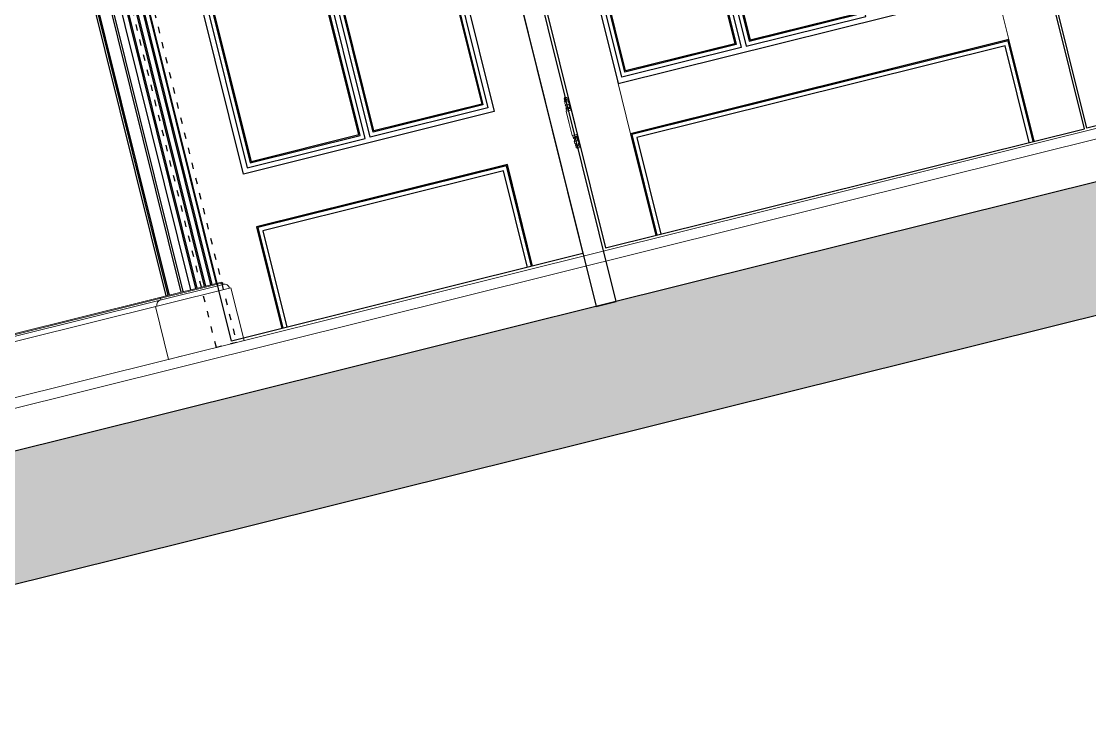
# Model space of a CAD drawing. Header units: inches. Extents: x 122939 to 389145, y 29603 to 574065.
# Drawn here: x 324707 to 326769, y 501381 to 502711 of the extents above; entities that cross this region are included whole.
import ezdxf

# ---------------------------------------------------------------- set-up
doc = ezdxf.new("R2010")
doc.units = ezdxf.units.IN
doc.header["$MEASUREMENT"] = 0
doc.linetypes.add('ACAD_ISO03W100', pattern=[30, 12, -18])
doc.layers.add('A-FLOR-TIL1', color=6, linetype='Continuous', lineweight=18)
doc.layers.add('CQ Marble', color=6, linetype='Continuous', lineweight=0)
for name, color, linetype in [('A-WALL', 7, 'Continuous'), ('Calliper_wall hatch_CHB', 8, 'Continuous'), ('gypsum', 31, 'Continuous')]:
    doc.layers.add(name, color=color, linetype=linetype)

# ---------------------------------------------------------------- blocks, each defined once
blk = doc.blocks.new('hinge paumelle')
at = {"color": 0, "lineweight": 0}
for p, q in [((3515.3, 5242.2), (3523.8, 5242.2)), ((3516.2, 5246.9), (3522.9, 5246.9)), ((3516.2, 5245.5), (3522.9, 5245.5)), ((3515.3, 5194), (3523.8, 5194)), ((3516.2, 5190.6), (3522.9, 5190.6)), ((3516.2, 5189.3), (3522.9, 5189.3))]:
    blk.add_line(p, q, dxfattribs=at)
for points in [[(3519.5, 5262.8), (3515.8, 5262.8, -0.404064), (3516.1, 5258.5, 0.508017), (3517.4, 5254), (3519.5, 5254)], [(3519.5, 5262.8), (3523.3, 5262.8, 0.404064), (3523, 5258.5, -0.508017), (3521.7, 5254), (3519.5, 5254)], [(3519.5, 5254), (3515.3, 5254, -0.197419), (3516.7, 5250.7, -0.309597), (3515.3, 5248.4), (3519.5, 5248.4)], [(3519.5, 5254), (3523.8, 5254, 0.197419), (3522.4, 5250.7, 0.309597), (3523.8, 5248.4), (3519.5, 5248.4)], [(3519.5, 5182.1), (3515.3, 5182.1, 0.197419), (3516.7, 5185.4, 0.309597), (3515.3, 5187.8), (3519.5, 5187.8)], [(3519.5, 5173.3), (3515.8, 5173.3, 0.404064), (3516.1, 5177.6, -0.508017), (3517.4, 5182.1), (3519.5, 5182.1)], [(3519.5, 5182.1), (3523.8, 5182.1, -0.197419), (3522.4, 5185.4, -0.309597), (3523.8, 5187.8), (3519.5, 5187.8)], [(3519.5, 5173.3), (3523.3, 5173.3, -0.404064), (3523, 5177.6, 0.508017), (3521.7, 5182.1), (3519.5, 5182.1)]]:
    blk.add_lwpolyline(points, format="xyb", dxfattribs=at)
for points in [[(3519.5, 5248.4), (3515.3, 5248.4), (3515.3, 5246.9), (3516.2, 5246.9), (3516.2, 5245.5), (3515.3, 5245.5), (3515.3, 5242.2), (3514.5, 5242.2), (3514.5, 5218.1)], [(3519.5, 5248.4), (3523.8, 5248.4), (3523.8, 5246.9), (3522.9, 5246.9), (3522.9, 5245.5), (3523.8, 5245.5), (3523.8, 5242.2), (3524.5, 5242.2), (3524.5, 5218.1)], [(3519.5, 5187.8), (3515.3, 5187.8), (3515.3, 5189.3), (3516.2, 5189.3), (3516.2, 5190.6), (3515.3, 5190.6), (3515.3, 5194), (3514.5, 5194), (3514.5, 5218.1)], [(3519.5, 5187.8), (3523.8, 5187.8), (3523.8, 5189.3), (3522.9, 5189.3), (3522.9, 5190.6), (3523.8, 5190.6), (3523.8, 5194), (3524.5, 5194), (3524.5, 5218.1)]]:
    blk.add_lwpolyline(points, dxfattribs=at)
for centre, start, end in [((3519.5, 5265.7), 287.5595, 252.4405), ((3519.5, 5170.4), 107.5595, 72.4405)]:
    blk.add_arc(centre, 3.04, start, end, dxfattribs=at)

msp = doc.modelspace()

# ---------------------------------------------------------------- hatches: boundary and pattern name
at = {"layer": 'Calliper_wall hatch_CHB', "ltscale": 300}
h = msp.add_hatch(dxfattribs=at)
h.set_pattern_fill('AR-CONC', color=256, scale=10, style=0)
h.set_pattern_definition([(63.971423, (239428.6, 454374.035), (71.11917, 11.22781), [7.5, -82.5]), (8.97142, (239428.6, 454374.035), (-31.625426, 69.643965), [6, -66]), (114.42287, (239434.525, 454374.97), (39.493744, 80.871776), [6.37402, -70.11421]), (60.15562, (239423.77, 454393.44), (107.5631, 9.70499), [11.25, -123.75]), (110.60706, (239432.73, 454394.25), (67.1822, 117.09634), [9.56103, -105.17138]), (5.15559, (239423.77, 454393.44), (67.1822, 117.09634), [9, -99]), (34.971423, (239434.68, 454391.005), (67.645578, -24.659192), [7.5, -82.5]), (339.97142, (239434.68, 454391.005), (6.103844, 76.244295), [6, -66]), (85.42287, (239440.32, 454388.95), (73.74942, 51.5851), [6.37402, -70.11421]), (51.471423, (239428.598, 454374.035), (-6.857308, 32.598146), [0, -65.2, 0, -67, 0, -66.25]), (21.471423, (239428.598, 454374.035), (16.006101, 44.62585), [0, -38.2, 0, -63.7, 0, -25.25]), (341.471423, (239406.958, 454368.65), (52.347558, 10.6997366), [0, -25, 0, -78, 0, -103.5]), (331.471423, (239397.254, 454366.236), (54.17642, 23.794676), [0, -32.5, 0, -51.8, 0, -73.5])])
h.paths.add_polyline_path([(330817.672, 503405.205), (330474.223, 503319.755), (322777.728, 501404.88), (322838.087, 501162.276), (330878.032, 503162.601)])

# ---------------------------------------------------------------- linework, layer by layer
msp.add_line((324487.758, 504599.248, 0.001), (325083.385, 502205.231, -0.006))
at = {"color": 8, "lineweight": 0}
for p, q in [((326587.95, 502777.417, 0.001), (326613.301, 502675.524, 0.001)), ((325857.712, 502595.735, 0.001), (325883.063, 502493.842, 0.001))]:
    msp.add_line(p, q, dxfattribs=at)
at = {"color": 0, "lineweight": -2, "elevation": 0.001}
for points in [[(326143.679, 504995.781), (327068.001, 505225.751), (327687.772, 502734.692), (326763.451, 502504.722)], [(326139.342, 504994.702), (325215.02, 504764.732), (325834.791, 502273.674), (326759.113, 502503.643)], [(326066.444, 504873.516), (325336.206, 504691.834), (325858.909, 502590.922), (326589.147, 502772.604)], [(324492.113, 504590.027), (325170.144, 504758.72), (325791.123, 502262.809), (325113.092, 502094.116)], [(324613.299, 504517.129), (325097.246, 504637.534), (325619.95, 502536.622), (325136.002, 502416.216)], [(326252.55, 503058.968), (326022.076, 503001.627), (326106.377, 502662.796), (326336.851, 502720.138)], [(326246.718, 503049.274), (326031.771, 502995.795), (326112.209, 502672.491), (326327.156, 502725.97)], [(326245.261, 503046.85), (326034.195, 502994.337), (326113.667, 502674.915), (326324.732, 502727.428)], [(325781.898, 502941.871), (326012.372, 502999.213), (326096.673, 502660.382), (325866.199, 502603.041)], [(325791.593, 502936.039), (326006.54, 502989.518), (326086.978, 502666.214), (325872.031, 502612.735)], [(325794.017, 502934.581), (326005.082, 502987.094), (326084.554, 502667.672), (325873.489, 502615.159)], [(325296.113, 502826.161), (325523.531, 502882.742), (325607.831, 502543.912), (325380.414, 502487.33)], [(325296.113, 502826.161), (325523.531, 502882.742), (325607.831, 502543.912), (325380.414, 502487.33)], [(325305.808, 502820.329), (325517.699, 502873.047), (325598.137, 502549.743), (325386.246, 502497.025)], [(325305.808, 502820.329), (325517.699, 502873.047), (325598.137, 502549.743), (325386.246, 502497.025)], [(325308.232, 502818.871), (325516.241, 502870.624), (325595.713, 502551.201), (325387.704, 502499.449)], [(325308.232, 502818.871), (325516.241, 502870.624), (325595.713, 502551.201), (325387.704, 502499.449)], [(325286.409, 502823.747), (325058.991, 502767.165), (325143.292, 502428.335), (325370.71, 502484.916)], [(325286.409, 502823.747), (325058.991, 502767.165), (325143.292, 502428.335), (325370.71, 502484.916)], [(325280.577, 502814.052), (325068.686, 502761.334), (325149.124, 502438.03), (325361.015, 502490.748)], [(325280.577, 502814.052), (325068.686, 502761.334), (325149.124, 502438.03), (325361.015, 502490.748)], [(325279.119, 502811.628), (325071.11, 502759.876), (325150.582, 502440.453), (325358.591, 502492.206)], [(325279.119, 502811.628), (325071.11, 502759.876), (325150.582, 502440.453), (325358.591, 502492.206)]]:
    msp.add_lwpolyline(points, close=True, dxfattribs=at)
at = {"color": 0, "elevation": 0.001}
msp.add_lwpolyline([(325816.474, 502160.915), (325855.29, 502170.573), (325199.266, 504807.345), (325160.449, 504797.687)], close=True, dxfattribs=at)
at = {"color": 0, "linetype": 'ACAD_ISO03W100', "elevation": -0.008}
msp.add_lwpolyline([(325122.485, 502091.301), (325083.669, 502081.643), (324451.788, 504621.373), (325160.449, 504797.687), (325170.107, 504758.871), (324500.262, 504592.214)], close=True, dxfattribs=at)
at = {"color": 0, "lineweight": -2, "elevation": 0.001}
for points in [[(326662.071, 502479.499), (326613.301, 502675.524), (325883.063, 502493.842), (325931.833, 502297.817)], [(326660.13, 502479.017), (326611.843, 502673.1), (325885.486, 502492.384), (325933.774, 502298.3)], [(326652.367, 502477.085), (326606.011, 502663.405), (325895.181, 502486.552), (325941.537, 502300.232)], [(325694.081, 502238.665), (325645.311, 502434.689), (325161.363, 502314.284), (325210.133, 502118.26)], [(325692.14, 502238.182), (325643.853, 502432.266), (325163.787, 502312.826), (325212.074, 502118.743)], [(325684.377, 502236.251), (325638.021, 502422.571), (325173.481, 502306.994), (325219.837, 502120.674)]]:
    msp.add_lwpolyline(points, dxfattribs=at)
at = {"layer": 'A-FLOR-TIL1'}
for p, q in [((322753.584, 501501.922, 0), (330304.517, 503380.581, 0)), ((322758.413, 501482.514, 0), (330309.346, 503361.173, 0))]:
    msp.add_line(p, q, dxfattribs=at)
at = {"layer": 'A-FLOR-TIL1', "elevation": -0.006}
for points in [[(325093.513, 502207.751), (323210.692, 501739.308)], [(325095.936, 502206.293), (323218.19, 501739.112)], [(325096.681, 502203.386), (323218.914, 501736.201)], [(325111.69, 502196.816), (323233.944, 501729.636)]]:
    msp.add_lwpolyline(points, dxfattribs=at)
at = {"layer": 'A-WALL'}
for p, q in [((330817.672, 503405.205, 0), (322777.728, 501404.88, 0)), ((330878.032, 503162.601, 0), (322838.087, 501162.276, 0))]:
    msp.add_line(p, q, dxfattribs=at)
at = {"layer": 'CQ Marble', "elevation": 0}
for points in [[(325112.781, 502088.886), (325137.041, 502094.922), (325111.69, 502196.816), (325108.779, 502196.092, 0.41481606), (325096.661, 502203.381), (325095.936, 502206.293), (325093.513, 502207.751), (325083.808, 502205.336)], [(325015.739, 502064.742), (324991.479, 502058.707), (324966.128, 502160.6), (324969.039, 502161.325, -0.41481606), (324976.329, 502173.443), (324975.605, 502176.354), (324977.063, 502178.778), (324986.767, 502181.192)]]:
    msp.add_lwpolyline(points, format="xyb", dxfattribs=at)
at = {"layer": 'gypsum', "elevation": 0}
for points in [[(324986.767, 502181.192), (324366.958, 504672.402), (327860.457, 505541.579), (328480.266, 503050.369)], [(324990.976, 502182.24), (324372.214, 504669.24), (327857.295, 505536.323), (328476.057, 503049.322)], [(324992.95, 502182.731), (324374.68, 504667.757), (327855.812, 505533.857), (328474.083, 503048.831)], [(325015.673, 502188.384), (324403.056, 504650.687), (327838.743, 505505.48), (328451.359, 503043.177)], [(325019.638, 502189.371), (324408.007, 504647.709), (327835.765, 505500.53), (328447.395, 503042.191)], [(325034.222, 502192.999), (324426.22, 504636.754), (327824.809, 505482.317), (328432.811, 503038.562)], [(325044.167, 502195.473), (324438.639, 504629.283), (327817.338, 505469.897), (328422.866, 503036.088)], [(325046.474, 502196.048), (324441.521, 504627.55), (327815.605, 505467.016), (328420.558, 503035.514)], [(325060.775, 502199.605), (324459.379, 504616.807), (327804.862, 505449.157), (328406.258, 503031.956)], [(325063.082, 502200.18), (324462.261, 504615.074), (327803.129, 505446.276), (328403.95, 503031.382)], [(325073.028, 502202.654), (324474.681, 504607.602), (327795.657, 505433.855), (328394.004, 503028.907)], [(325075.337, 502203.228), (324477.564, 504605.868), (327793.923, 505430.973), (328391.696, 503028.333)], [(325083.808, 502205.336), (324488.144, 504599.504), (327787.559, 505420.393), (328383.224, 503026.225)]]:
    msp.add_lwpolyline(points, dxfattribs=at)

# ---------------------------------------------------------------- block references
at = {"color": 0, "xscale": -1, "rotation": 13.97142328298562}
msp.add_blockref('hinge paumelle', (330444.837, 498301.112, 0.001), dxfattribs=at)

doc.saveas('drawing.dxf')
